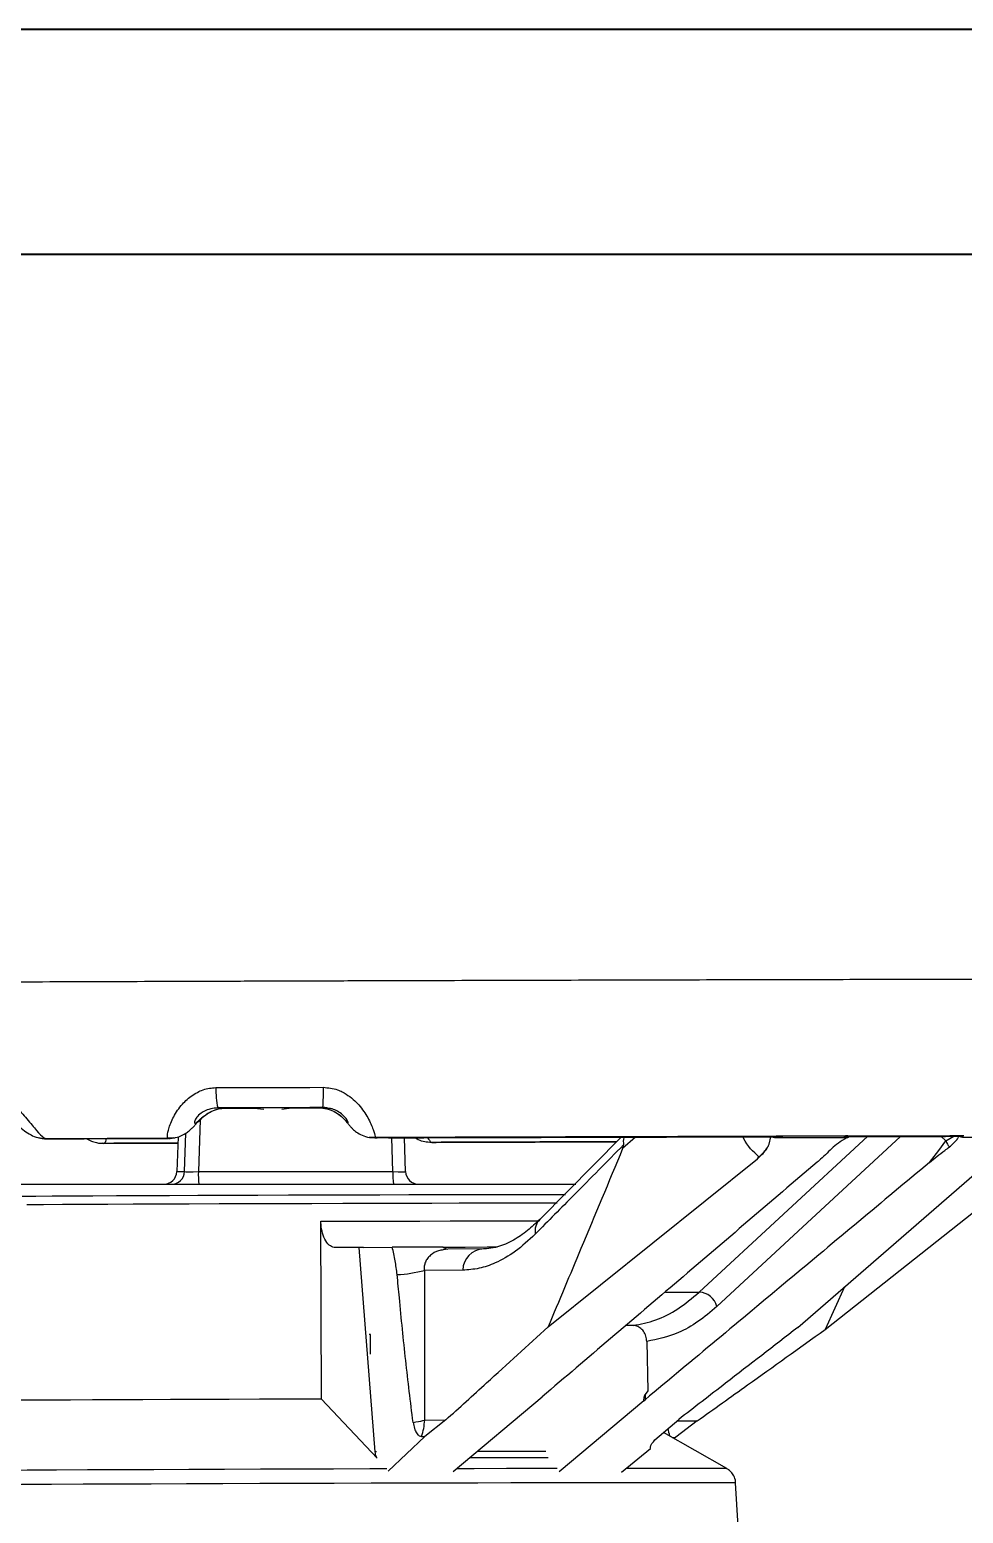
# Model space of a CAD drawing. Header units: millimetres. Extents: x 2271 to 4415, y 823 to 2339.
# Drawn here: x 3677 to 3782.9, y 2170.8 to 2339.1 of the extents above; entities that cross this region are included whole.
import ezdxf

# ---------------------------------------------------------------- set-up
doc = ezdxf.new("R2010")
doc.units = ezdxf.units.MM
doc.layers.add('AM_BOR', color=7, linetype='Continuous', lineweight=50)
doc.layers.add('粗实线', color=7, linetype='Continuous', lineweight=40)

# ---------------------------------------------------------------- blocks, each defined once
blk = doc.blocks.new('rA3')
at = {"layer": '粗实线'}
for p, q in [((753.384, 421.26), (333.384, 421.26)), ((748.384, 416.26), (358.384, 416.26))]:
    blk.add_line(p, q, dxfattribs=at)

msp = doc.modelspace()

# ---------------------------------------------------------------- linework, layer by layer
at = {"color": 7, "linetype": 'Continuous', "lineweight": 25}
for p, q in [((3698.325, 2216.811), (3699.204, 2216.795)), ((3702.434, 2216.802), (3703.525, 2216.676)), ((3705.579, 2216.683), (3706.669, 2216.816)), ((3709.816, 2216.829), (3710.242, 2216.849)), ((3696.303, 2215.473), (3696.106, 2209.591)), ((3678.833, 2213.319), (3678.219, 2213.37)), ((3692.649, 2213.369), (3678.833, 2213.319)), ((3678.875, 2213.308), (3679.003, 2213.298)), ((3692.711, 2213.344), (3679.003, 2213.298)), ((3693.28, 2213.422), (3692.649, 2213.369)), ((3692.711, 2213.344), (3692.661, 2213.357)), ((3692.711, 2213.344), (3692.925, 2213.352)), ((3693.803, 2213.537), (3693.659, 2209.589)), ((3693.804, 2213.538), (3693.661, 2209.591)), ((3694.548, 2209.591), (3694.694, 2213.952)), ((3716.155, 2213.448), (3715.545, 2213.493)), ((3716.151, 2213.436), (3716.13, 2213.419)), ((3718.188, 2209.591), (3718.049, 2213.424)), ((3719.627, 2209.589), (3719.487, 2213.429)), ((3744.09, 2213.499), (3734.842, 2204.158)), ((3745.718, 2213.503), (3744.253, 2212.191)), ((3752.946, 2195.912), (3772.061, 2213.606)), ((3760.888, 2212.705), (3761.087, 2213.542)), ((3761.143, 2213.544), (3761.107, 2213.543)), ((3761.107, 2213.543), (3761.141, 2213.532)), ((3761.14, 2213.534), (3761.142, 2213.545)), ((3761.14, 2213.533), (3761.469, 2213.448)), ((3761.469, 2213.448), (3761.445, 2213.568)), ((3769.55, 2213.638), (3762.328, 2213.622)), ((3762.328, 2213.621), (3762.381, 2213.479)), ((3762.381, 2213.479), (3769.322, 2213.501)), ((3769.322, 2213.501), (3769.55, 2213.638)), ((3770.014, 2213.589), (3769.821, 2213.47)), ((3780.929, 2213.07), (3780.362, 2213.625)), ((3780.929, 2213.07), (3781.851, 2213.62)), ((3782.834, 2213.502), (3782.846, 2213.619)), ((3782.834, 2213.502), (3790.414, 2213.518)), ((3685.067, 2212.824), (3685.24, 2212.809)), ((3685.184, 2212.796), (3685.381, 2212.792)), ((3685.376, 2212.791), (3685.184, 2212.796)), ((3685.345, 2212.818), (3685.353, 2212.818)), ((3685.376, 2212.791), (3693.776, 2212.815)), ((3722.037, 2212.977), (3722.647, 2212.931)), ((3722.59, 2212.905), (3722.364, 2212.911)), ((3722.364, 2212.911), (3722.586, 2212.905)), ((3760.882, 2212.693), (3760.886, 2212.704)), ((3735.795, 2191.961), (3759.546, 2211.054)), ((3759.546, 2211.054), (3759.722, 2211.279)), ((3759.546, 2211.054), (3759.746, 2211.214)), ((3764.124, 2191.915), (3786.129, 2210.993)), ((3767.217, 2191.671), (3791.124, 2210.6)), ((3673.643, 2208.144), (3738.928, 2208.144)), ((3693.661, 2209.591), (3694.548, 2209.591)), ((3696.106, 2209.591), (3718.188, 2209.591)), ((3710.079, 2183.788), (3710.016, 2203.952)), ((3714.329, 2200.98), (3711.671, 2200.963)), ((3714.851, 2200.981), (3714.329, 2200.98)), ((3714.329, 2200.98), (3716.132, 2177.809)), ((3714.851, 2200.981), (3718.112, 2201.005)), ((3724.432, 2200.8), (3723.895, 2200.708)), ((3728.439, 2200.829), (3724.419, 2200.8)), ((3726.126, 2198.406), (3721.756, 2198.375)), ((3769.411, 2196.499), (3767.217, 2191.671)), ((3745.438, 2192.127), (3744.612, 2192.126)), ((3715.623, 2191.105), (3715.486, 2191.104)), ((3715.63, 2188.87), (3715.623, 2191.105)), ((3746.98, 2190.33), (3747.12, 2184.719)), ((3747.12, 2184.719), (3746.798, 2184.285)), ((3716.393, 2177.084), (3710.079, 2183.788)), ((3725.02, 2175.578), (3735.108, 2184.037)), ((3735.108, 2184.037), (3735.122, 2184.037)), ((3746.656, 2183.602), (3737.052, 2175.533)), ((3746.656, 2183.602), (3746.802, 2183.714)), ((3721.788, 2181.399), (3724.175, 2181.416)), ((3724.175, 2181.416), (3721.822, 2179.54)), ((3747.911, 2179.155), (3750.617, 2181.472)), ((3752.707, 2181.306), (3750.279, 2179.446)), ((3750.422, 2181.305), (3752.707, 2181.306)), ((3721.822, 2179.54), (3717.633, 2175.602)), ((3721.444, 2179.533), (3721.822, 2179.54)), ((3756.074, 2175.894), (3748.902, 2180.004)), ((3744.126, 2175.502), (3747.426, 2178.159)), ((3749.881, 2179.443), (3750.279, 2179.446)), ((3750.279, 2179.446), (3750.095, 2179.32)), ((3716.339, 2177.809), (3716.132, 2177.809)), ((3757.349, 2169.362), (3757.076, 2174.269))]:
    msp.add_line(p, q, dxfattribs=at)
at = {"color": 7, "linetype": 'Continuous', "lineweight": 25, "flags": 128}
for points in [[(3698.108, 2219.11), (3699.629, 2219.115), (3701.152, 2219.12), (3702.675, 2219.125), (3704.198, 2219.129), (3705.722, 2219.134), (3707.246, 2219.139), (3708.77, 2219.144), (3710.294, 2219.149)], [(3710.242, 2216.849), (3708.752, 2216.845), (3707.261, 2216.84), (3705.771, 2216.835), (3704.281, 2216.831), (3702.791, 2216.826), (3701.302, 2216.821), (3699.813, 2216.816), (3698.325, 2216.811)], [(3706.669, 2216.816), (3706.14, 2216.814), (3705.61, 2216.812), (3705.081, 2216.811), (3704.551, 2216.809), (3704.022, 2216.807), (3703.493, 2216.806), (3702.963, 2216.804), (3702.434, 2216.802)], [(3775.773, 2213.577), (3765.2, 2203.783), (3754.945, 2194.287)], [(3779.078, 2210.634), (3780.115, 2211.998), (3780.929, 2213.07)], [(3676.098, 2206.806), (3677.661, 2206.816), (3679.537, 2206.828), (3681.707, 2206.84), (3684.147, 2206.852), (3686.831, 2206.865), (3689.731, 2206.878), (3692.817, 2206.89), (3696.055, 2206.903), (3699.412, 2206.916), (3702.851, 2206.928), (3706.336, 2206.939), (3709.831, 2206.95), (3713.298, 2206.96), (3716.7, 2206.969), (3720.002, 2206.977), (3723.168, 2206.985), (3726.165, 2206.991), (3728.961, 2206.995), (3731.527, 2206.999), (3733.835, 2207.001), (3735.86, 2207.002), (3737.582, 2207.002), (3737.776, 2207.002)], [(3736.819, 2206.006), (3735.903, 2206.006), (3733.736, 2206.004), (3731.296, 2206.001), (3728.609, 2205.997), (3725.703, 2205.992), (3722.607, 2205.985), (3719.354, 2205.978), (3715.975, 2205.969), (3712.507, 2205.96), (3708.984, 2205.949), (3705.443, 2205.938), (3701.921, 2205.926), (3698.452, 2205.914), (3695.074, 2205.901), (3691.82, 2205.888), (3688.724, 2205.876), (3685.818, 2205.863), (3683.132, 2205.85), (3680.692, 2205.837), (3678.525, 2205.825), (3676.652, 2205.814)], [(3710.016, 2203.952), (3713.854, 2203.963), (3717.611, 2203.973), (3721.24, 2203.982), (3724.697, 2203.99), (3727.939, 2203.996), (3730.927, 2204.001), (3733.624, 2204.004), (3734.693, 2204.005)], [(3723.882, 2201.027), (3726.401, 2201.034), (3728.875, 2201.04), (3730.003, 2201.042)], [(3721.756, 2198.375), (3721.774, 2188.868), (3721.788, 2181.399)], [(3749.114, 2195.904), (3749.726, 2195.906), (3750.809, 2195.908), (3751.883, 2195.91), (3752.946, 2195.912)], [(3710.079, 2183.788), (3706.565, 2183.777), (3703.059, 2183.766), (3699.595, 2183.753), (3696.209, 2183.741), (3692.935, 2183.728), (3689.807, 2183.715), (3686.854, 2183.703), (3684.109, 2183.69), (3681.598, 2183.677), (3679.347, 2183.665), (3677.378, 2183.653), (3675.712, 2183.642)], [(3746.798, 2184.285), (3746.8, 2183.966), (3746.802, 2183.714)], [(3735.544, 2177.853), (3733.6, 2177.85), (3730.375, 2177.844), (3727.772, 2177.838)], [(3735.784, 2177.128), (3733.847, 2177.125), (3730.623, 2177.118), (3727.242, 2177.111), (3726.916, 2177.11)], [(3707.309, 2175.831), (3703.173, 2175.818), (3699.067, 2175.804), (3695.021, 2175.79), (3691.063, 2175.775), (3687.222, 2175.76), (3683.526, 2175.745), (3680.001, 2175.73), (3676.673, 2175.715), (3673.566, 2175.7), (3670.702, 2175.685), (3668.101, 2175.671), (3665.784, 2175.657), (3663.765, 2175.644), (3662.06, 2175.631), (3660.681, 2175.62), (3659.638, 2175.609), (3658.938, 2175.599), (3658.587, 2175.59), (3658.544, 2175.587)], [(3717.479, 2175.861), (3715.55, 2175.856), (3711.444, 2175.844), (3707.309, 2175.831)], [(3736.823, 2175.906), (3734.616, 2175.902), (3731.091, 2175.895), (3727.395, 2175.886), (3725.422, 2175.882)], [(3707.314, 2174.206), (3703.094, 2174.192), (3698.904, 2174.178), (3694.775, 2174.163), (3690.736, 2174.148), (3686.816, 2174.133), (3683.045, 2174.118), (3679.448, 2174.102), (3676.052, 2174.087), (3672.881, 2174.071), (3669.958, 2174.057), (3667.305, 2174.042), (3664.939, 2174.028), (3662.879, 2174.015), (3661.14, 2174.002), (3659.732, 2173.99), (3658.668, 2173.979), (3657.954, 2173.969), (3657.596, 2173.96), (3657.551, 2173.956)], [(3757.076, 2174.269), (3757.032, 2174.273), (3756.673, 2174.28), (3755.96, 2174.285), (3754.895, 2174.29), (3753.488, 2174.293), (3751.748, 2174.294), (3749.688, 2174.295), (3747.323, 2174.294), (3744.669, 2174.292), (3741.746, 2174.288), (3738.576, 2174.284), (3735.18, 2174.278), (3731.583, 2174.27), (3727.811, 2174.262), (3723.892, 2174.253), (3719.853, 2174.242), (3715.724, 2174.231), (3711.534, 2174.219), (3707.314, 2174.206)]]:
    msp.add_lwpolyline(points, dxfattribs=at)
at = {"color": 7, "linetype": 'Continuous', "lineweight": 25}
for centre, radius, start, end in [((3706.027, 2218.698), 7.93, 177.02167, 193.76212), ((3682.612, 2218.618), 27.687, 356.33674, 1.09761), ((3782.895, 2213.756), 2.081, 199.23424, 221.42629), ((3761.441, 2211.871), 1.818, 199.01616, 201.19514), ((3692.162, 2209.643), 1.499, 270.02192, 358.02403), ((3693.05, 2209.643), 1.499, 270.02192, 358.02403), ((3705.078, 2209.238), 8.979, 177.74692, 187.00238), ((3727.16, 2209.238), 8.979, 177.74692, 187.00238), ((3721.124, 2209.643), 1.499, 181.97597, 269.97808), ((3736.255, 2202.819), 1.947, 136.56248, 189.56624), ((3724.459, 2201.643), 0.843, 226.86589, 268.18489), ((3728.57, 2198.388), 2.444, 92.80933, 179.5764), ((3717.757, 2214.007), 16.136, 273.24429, 284.35077), ((3752.873, 2193.781), 2.132, 13.71892, 88.03109), ((3714.534, 2181.771), 7.264, 342.05576, 357.06186), ((3757.188, 2181.697), 7.896, 189.04813, 195.2397), ((3892.105, 1767.125), 416.745, 101.22027, 111.15509), ((3748.692, 1328.327), 847.598, 89.500971, 90.271101)]:
    msp.add_arc(centre, radius, start, end, dxfattribs=at)
for centre, major_axis, ratio, start_param, end_param in [((3696.049, 2209.644), (1.503, 0.05), 0.0360849, 3.1792312, 4.7488095), ((3718.124, 2209.644), (1.503, -0.055), 0.033278, 4.7560801, 6.3256584)]:
    msp.add_ellipse(centre, major_axis=major_axis, ratio=ratio, start_param=start_param, end_param=end_param, dxfattribs=at)
for points, knots in [([(3837.493, 2231.444), (3836.861, 2231.445), (3835.3, 2231.446), (3832.482, 2231.447), (3829.091, 2231.448), (3825.422, 2231.447), (3821.495, 2231.445), (3817.316, 2231.441), (3812.895, 2231.437), (3808.241, 2231.431), (3803.365, 2231.425), (3798.277, 2231.417), (3792.989, 2231.408), (3787.511, 2231.398), (3781.857, 2231.387), (3776.039, 2231.375), (3770.069, 2231.362), (3763.961, 2231.348), (3757.729, 2231.333), (3751.385, 2231.317), (3744.945, 2231.301), (3738.422, 2231.283), (3731.831, 2231.265), (3725.186, 2231.246), (3718.503, 2231.226), (3711.795, 2231.206), (3705.078, 2231.185), (3698.366, 2231.163), (3691.675, 2231.141), (3685.019, 2231.118), (3678.413, 2231.095), (3671.872, 2231.072), (3665.409, 2231.048), (3659.04, 2231.024), (3652.778, 2230.999), (3646.638, 2230.975), (3640.632, 2230.95), (3634.775, 2230.926), (3629.078, 2230.901), (3623.555, 2230.877), (3618.218, 2230.852), (3613.079, 2230.828), (3608.149, 2230.804), (3603.438, 2230.78), (3598.958, 2230.756), (3594.717, 2230.733), (3590.727, 2230.71), (3586.994, 2230.688), (3583.528, 2230.666), (3580.335, 2230.645), (3577.423, 2230.625), (3574.798, 2230.605), (3572.465, 2230.586), (3570.428, 2230.567), (3568.69, 2230.549), (3567.252, 2230.532), (3566.115, 2230.516), (3565.242, 2230.498), (3564.81, 2230.487), (3564.387, 2230.465), (3564.05, 2230.438), (3563.631, 2230.387), (3563.112, 2230.299), (3562.399, 2230.127), (3561.514, 2229.824), (3560.508, 2229.34), (3559.459, 2228.65), (3558.437, 2227.738), (3557.512, 2226.597), (3556.761, 2225.261), (3556.241, 2223.78), (3555.98, 2222.169), (3556.022, 2220.522), (3556.363, 2218.939), (3556.937, 2217.535), (3557.685, 2216.32), (3558.556, 2215.3), (3559.501, 2214.474), (3560.472, 2213.834), (3561.413, 2213.371), (3562.26, 2213.065), (3562.965, 2212.882), (3563.493, 2212.784), (3563.79, 2212.743), (3563.887, 2212.733), (3563.905, 2212.731)], [0, 0, 0, 0, 0.0110684, 0.0273711, 0.0436679, 0.0599607, 0.0762506, 0.0925385, 0.1088249, 0.12511, 0.1413943, 0.1576779, 0.1739609, 0.1902435, 0.2065257, 0.2228075, 0.2390892, 0.2553706, 0.2716519, 0.287933, 0.304214, 0.320495, 0.3367758, 0.3530566, 0.3693373, 0.3856181, 0.4018988, 0.4181795, 0.4344602, 0.4507409, 0.4670217, 0.4833025, 0.4995834, 0.5158643, 0.5321454, 0.5484266, 0.5647079, 0.5809894, 0.5972711, 0.613553, 0.6298353, 0.6461179, 0.662401, 0.6786847, 0.694969, 0.7112543, 0.7275406, 0.7438285, 0.7601184, 0.7764109, 0.7927073, 0.8090091, 0.8253193, 0.8416426, 0.8579882, 0.874375, 0.8908477, 0.9075372, 0.9250134, 0.9304388, 0.9336287, 0.9354293, 0.9371416, 0.9389823, 0.9413668, 0.9441481, 0.9471667, 0.9505105, 0.9540906, 0.9578127, 0.9616135, 0.9654544, 0.9696284, 0.9735231, 0.9771757, 0.9806185, 0.9838633, 0.9869091, 0.9897422, 0.9923293, 0.9945963, 0.9964557, 0.998026, 0.9996193, 1, 1, 1, 1]), ([(3671.12, 2219.017), (3671.656, 2218.962), (3672.388, 2218.887), (3673.718, 2218.307), (3674.593, 2217.679), (3675.716, 2216.648), (3676.743, 2215.482), (3677.787, 2214.165), (3678.448, 2213.486), (3678.741, 2213.359), (3678.833, 2213.319)], [0, 0, 0, 0, 0.1248875, 0.1708193, 0.3322837, 0.3676705, 0.5383622, 0.7277038, 0.9154005, 1, 1, 1, 1]), ([(3692.649, 2213.369), (3692.629, 2213.408), (3692.565, 2213.538), (3692.642, 2214.215), (3693.106, 2215.539), (3694.004, 2216.994), (3695.056, 2218.019), (3696.147, 2218.699), (3697.115, 2219.056), (3697.856, 2219.096), (3698.108, 2219.11)], [0, 0, 0, 0, 0.0824049, 0.2704144, 0.4600715, 0.6310477, 0.7634363, 0.8286829, 0.9417441, 1, 1, 1, 1]), ([(3710.294, 2219.149), (3710.839, 2219.094), (3711.586, 2219.018), (3712.884, 2218.437), (3713.695, 2217.809), (3714.658, 2216.777), (3715.439, 2215.61), (3715.999, 2214.29), (3716.165, 2213.62), (3716.157, 2213.487), (3716.155, 2213.448)], [0, 0, 0, 0, 0.1256744, 0.1718955, 0.3343775, 0.3699869, 0.5417546, 0.7322897, 0.9211696, 1, 1, 1, 1]), ([(3671.976, 2216.713), (3672.216, 2216.699), (3672.697, 2216.67), (3673.462, 2216.397), (3674.232, 2215.971), (3674.968, 2215.407), (3675.643, 2214.809), (3676.298, 2214.247), (3677.056, 2213.763), (3677.736, 2213.456), (3678.166, 2213.398), (3678.305, 2213.38)], [0, 0, 0, 0, 0.0919755, 0.1847131, 0.2784811, 0.4017715, 0.5535406, 0.7090815, 0.8388009, 0.9480409, 1, 1, 1, 1]), ([(3698.325, 2216.811), (3698.049, 2216.793), (3697.692, 2216.768), (3697.126, 2216.605), (3696.736, 2216.428), (3696.258, 2216.108), (3695.873, 2215.709), (3695.674, 2215.321), (3695.651, 2215.088), (3695.76, 2215.048), (3695.984, 2215.212), (3696.332, 2215.545), (3696.832, 2215.977), (3697.518, 2216.412), (3698.338, 2216.734), (3698.925, 2216.775), (3699.204, 2216.795)], [0, 0, 0, 0, 0.0591802, 0.0764017, 0.1316885, 0.159313, 0.2338179, 0.3263018, 0.4272068, 0.5354045, 0.6422156, 0.7354423, 0.8101932, 0.8743378, 0.9403148, 1, 1, 1, 1]), ([(3697.269, 2216.235), (3697.288, 2216.249), (3697.485, 2216.388), (3698.019, 2216.608), (3698.669, 2216.792), (3699.073, 2216.773), (3699.205, 2216.767)], [0, 0, 0, 0, 0.0403713, 0.4159525, 0.8081357, 1, 1, 1, 1]), ([(3699.204, 2216.795), (3699.207, 2216.795), (3699.819, 2216.796), (3700.822, 2216.798), (3702.023, 2216.801), (3702.434, 2216.802)], [0, 0, 0, 0, 0.00302903, 0.65829657, 1, 1, 1, 1]), ([(3706.669, 2216.816), (3707.075, 2216.817), (3708.26, 2216.822), (3709.226, 2216.826), (3709.813, 2216.829), (3709.816, 2216.829)], [0, 0, 0, 0, 0.3417034, 0.996971, 1, 1, 1, 1]), ([(3709.813, 2216.821), (3710.109, 2216.804), (3710.685, 2216.772), (3711.468, 2216.463), (3712.138, 2216.041), (3712.643, 2215.569), (3712.938, 2215.218), (3713.161, 2214.939), (3713.34, 2214.721), (3713.631, 2214.408), (3714.075, 2214.032), (3714.718, 2213.683), (3715.289, 2213.471), (3715.642, 2213.463), (3715.704, 2213.462)], [0, 0, 0, 0, 0.096179, 0.1865215, 0.2770214, 0.3939236, 0.5306153, 0.620244, 0.6871192, 0.7365066, 0.8056633, 0.88438, 0.979799, 1, 1, 1, 1]), ([(3709.816, 2216.829), (3710.094, 2216.811), (3710.676, 2216.774), (3711.215, 2216.563), (3711.702, 2216.322), (3712.156, 2216.025), (3712.618, 2215.597), (3712.914, 2215.266), (3713.074, 2215.104), (3713.116, 2215.144), (3713.028, 2215.377), (3712.772, 2215.762), (3712.289, 2216.224), (3711.73, 2216.534), (3711.274, 2216.712), (3711.032, 2216.745), (3710.902, 2216.763)], [0, 0, 0, 0, 0.0627114, 0.1311636, 0.1320482, 0.1994452, 0.2779862, 0.3759398, 0.4881667, 0.6018504, 0.7078716, 0.8050447, 0.8833272, 0.94487, 0.9704006, 1, 1, 1, 1]), ([(3710.902, 2216.763), (3710.751, 2216.798), (3710.535, 2216.848), (3710.31, 2216.849), (3710.242, 2216.849)], [0, 0, 0, 0, 0.6983222, 1, 1, 1, 1]), ([(3693.12, 2213.392), (3693.258, 2213.405), (3693.637, 2213.439), (3694.2, 2213.655), (3694.754, 2213.966), (3695.167, 2214.297), (3695.471, 2214.591), (3695.787, 2214.934), (3696.133, 2215.316), (3696.607, 2215.797), (3697.065, 2216.1), (3697.269, 2216.235)], [0, 0, 0, 0, 0.0606613, 0.1677702, 0.265761, 0.3519955, 0.4356854, 0.5432228, 0.7251305, 0.8771899, 1, 1, 1, 1]), ([(3678.219, 2213.37), (3678.42, 2213.341), (3678.64, 2213.308), (3678.855, 2213.308), (3678.875, 2213.308)], [0, 0, 0, 0, 0.9110663, 1, 1, 1, 1]), ([(3678.305, 2213.38), (3678.464, 2213.34), (3678.699, 2213.281), (3678.948, 2213.311), (3679.03, 2213.321)], [0, 0, 0, 0, 0.673998, 1, 1, 1, 1]), ([(3678.875, 2213.308), (3683.443, 2213.325), (3688.023, 2213.341), (3692.649, 2213.357), (3692.661, 2213.357)], [0, 0, 0, 0, 0.99729135, 1, 1, 1, 1]), ([(3683.382, 2213.335), (3683.571, 2213.228), (3683.921, 2213.03), (3684.356, 2212.935), (3684.556, 2212.892)], [0, 0, 0, 0, 0.5403398, 1, 1, 1, 1]), ([(3685.624, 2213.32), (3685.593, 2213.109), (3685.553, 2212.835), (3685.413, 2212.8), (3685.381, 2212.792)], [0, 0, 0, 0, 0.7733206, 1, 1, 1, 1]), ([(3692.661, 2213.357), (3692.853, 2213.367), (3693.067, 2213.378), (3693.259, 2213.418), (3693.28, 2213.422)], [0, 0, 0, 0, 0.894934, 1, 1, 1, 1]), ([(3715.545, 2213.493), (3715.734, 2213.465), (3715.932, 2213.436), (3716.14, 2213.436), (3716.151, 2213.436)], [0, 0, 0, 0, 0.9502399, 1, 1, 1, 1]), ([(3761.107, 2213.543), (3758.143, 2213.536), (3752.336, 2213.521), (3743.439, 2213.497), (3734.488, 2213.473), (3725.374, 2213.447), (3719.211, 2213.428), (3716.13, 2213.419)], [0, 0, 0, 0, 0.2053502, 0.4023547, 0.5993593, 0.7996797, 1, 1, 1, 1]), ([(3716.151, 2213.436), (3716.233, 2213.436), (3720.263, 2213.449), (3728.251, 2213.474), (3739.744, 2213.508), (3750.874, 2213.54), (3757.914, 2213.558), (3761.445, 2213.568)], [0, 0, 0, 0, 0.0053247, 0.2598328, 0.5161069, 0.7573028, 1, 1, 1, 1]), ([(3761.572, 2213.58), (3758.128, 2213.571), (3751.241, 2213.553), (3740.481, 2213.522), (3729.457, 2213.489), (3721.277, 2213.464), (3716.834, 2213.45), (3716.155, 2213.448)], [0, 0, 0, 0, 0.236148, 0.472296, 0.7142868, 0.9562775, 1, 1, 1, 1]), ([(3717.668, 2213.423), (3721.257, 2213.434), (3727.805, 2213.454), (3737.211, 2213.48), (3745.595, 2213.503), (3753.579, 2213.524), (3758.582, 2213.536), (3761.087, 2213.542)], [0, 0, 0, 0, 0.2415239, 0.4407603, 0.6407778, 0.8201044, 1, 1, 1, 1]), ([(3720.672, 2213.462), (3720.794, 2213.387), (3721.131, 2213.182), (3721.649, 2212.99), (3722.038, 2212.964), (3722.16, 2212.956)], [0, 0, 0, 0, 0.28219383, 0.77503555, 1, 1, 1, 1]), ([(3722.115, 2213.437), (3722.262, 2213.224), (3722.461, 2212.936), (3722.56, 2212.911), (3722.586, 2212.905)], [0, 0, 0, 0, 0.7375744, 1, 1, 1, 1]), ([(3744.424, 2213.533), (3744.412, 2213.503), (3744.303, 2213.229), (3744.328, 2212.901), (3744.349, 2212.61)], [0, 0, 0, 0, 0.1099377, 1, 1, 1, 1]), ([(3759.722, 2211.279), (3759.077, 2211.837), (3758.394, 2212.427), (3757.92, 2213.511), (3757.895, 2213.57)], [0, 0, 0, 0, 0.9458942, 1, 1, 1, 1]), ([(3761.445, 2213.568), (3761.384, 2213.562), (3761.273, 2213.552), (3761.183, 2213.547), (3761.142, 2213.544)], [0, 0, 0, 0, 0.5425734, 1, 1, 1, 1]), ([(3761.469, 2213.448), (3761.778, 2213.449), (3764.598, 2213.457), (3767.361, 2213.464), (3769.821, 2213.47)], [0, 0, 0, 0, 0.1096151, 1, 1, 1, 1]), ([(3762.328, 2213.622), (3762.242, 2213.62), (3762.071, 2213.618), (3761.805, 2213.601), (3761.646, 2213.587), (3761.575, 2213.58), (3761.572, 2213.58)], [0, 0, 0, 0, 0.3372236, 0.6766903, 0.9820291, 1, 1, 1, 1]), ([(3761.572, 2213.58), (3761.68, 2213.555), (3761.954, 2213.493), (3762.22, 2213.484), (3762.381, 2213.479)], [0, 0, 0, 0, 0.3954754, 1, 1, 1, 1]), ([(3769.939, 2213.563), (3769.59, 2213.371), (3768.884, 2212.981), (3768.403, 2212.573), (3768.159, 2212.367)], [0, 0, 0, 0, 0.4943982, 1, 1, 1, 1]), ([(3769.322, 2213.501), (3769.462, 2213.506), (3769.709, 2213.515), (3769.912, 2213.575), (3769.999, 2213.601)], [0, 0, 0, 0, 0.5695891, 1, 1, 1, 1]), ([(3769.999, 2213.601), (3769.984, 2213.606), (3769.948, 2213.619), (3769.808, 2213.634), (3769.653, 2213.638), (3769.565, 2213.638), (3769.55, 2213.638)], [0, 0, 0, 0, 0.26877191, 0.61978527, 0.93394694, 1, 1, 1, 1]), ([(3769.821, 2213.47), (3769.855, 2213.486), (3769.893, 2213.503), (3769.912, 2213.525), (3769.914, 2213.528)], [0, 0, 0, 0, 0.8717125, 1, 1, 1, 1]), ([(3769.939, 2213.563), (3772.06, 2213.568), (3776.308, 2213.578), (3780.387, 2213.587), (3782.429, 2213.591)], [0, 0, 0, 0, 0.499379, 1, 1, 1, 1]), ([(3782.447, 2213.592), (3780.408, 2213.587), (3776.326, 2213.579), (3772.075, 2213.569), (3769.946, 2213.564)], [0, 0, 0, 0, 0.4993771, 1, 1, 1, 1]), ([(3769.946, 2213.564), (3769.952, 2213.565), (3769.994, 2213.569), (3770.005, 2213.58), (3770.014, 2213.589)], [0, 0, 0, 0, 0.1361429, 1, 1, 1, 1]), ([(3782.982, 2213.631), (3780.866, 2213.626), (3776.63, 2213.617), (3772.212, 2213.606), (3769.999, 2213.601)], [0, 0, 0, 0, 0.4993344, 1, 1, 1, 1]), ([(3770.014, 2213.589), (3772.194, 2213.595), (3776.561, 2213.605), (3780.749, 2213.615), (3782.846, 2213.619)], [0, 0, 0, 0, 0.4993488, 1, 1, 1, 1]), ([(3781.334, 2212.379), (3781.664, 2212.672), (3782.129, 2213.084), (3782.362, 2213.477), (3782.429, 2213.591)], [0, 0, 0, 0, 0.7104184, 1, 1, 1, 1]), ([(3782.846, 2213.619), (3782.758, 2213.612), (3782.614, 2213.6), (3782.493, 2213.594), (3782.447, 2213.592)], [0, 0, 0, 0, 0.6152189, 1, 1, 1, 1]), ([(3782.447, 2213.592), (3782.573, 2213.559), (3782.7, 2213.527), (3782.834, 2213.502), (3782.834, 2213.502)], [0, 0, 0, 0, 0.9958126, 1, 1, 1, 1]), ([(3684.556, 2212.892), (3684.634, 2212.868), (3684.883, 2212.792), (3685.157, 2212.808), (3685.345, 2212.818)], [0, 0, 0, 0, 0.3137484, 1, 1, 1, 1]), ([(3693.776, 2212.816), (3692.475, 2212.812), (3689.663, 2212.804), (3686.877, 2212.796), (3685.381, 2212.792)], [0, 0, 0, 0, 0.4631032, 1, 1, 1, 1]), ([(3743.574, 2212.978), (3743.386, 2212.977), (3740.345, 2212.966), (3734.305, 2212.945), (3727.477, 2212.921), (3723.55, 2212.908), (3722.586, 2212.905)], [0, 0, 0, 0, 0.0275416, 0.4448303, 0.8637551, 1, 1, 1, 1]), ([(3722.59, 2212.905), (3723.918, 2212.909), (3728.707, 2212.925), (3735.747, 2212.95), (3741.348, 2212.97), (3743.575, 2212.978)], [0, 0, 0, 0, 0.1877882, 0.677014, 1, 1, 1, 1]), ([(3744.349, 2212.61), (3742.48, 2210.72), (3739.144, 2207.347), (3735.804, 2203.978), (3734.335, 2202.495)], [0, 0, 0, 0, 0.56, 1, 1, 1, 1]), ([(3744.253, 2212.191), (3742.676, 2208.411), (3739.86, 2201.662), (3737.037, 2194.925), (3735.795, 2191.961)], [0, 0, 0, 0, 0.55999806, 1, 1, 1, 1]), ([(3744.253, 2212.191), (3744.283, 2212.267), (3744.324, 2212.369), (3744.35, 2212.511), (3744.353, 2212.572), (3744.35, 2212.597), (3744.349, 2212.61)], [0, 0, 0, 0, 0.6196275, 0.8294119, 0.9175065, 1, 1, 1, 1]), ([(3759.722, 2211.279), (3760.048, 2211.581), (3760.569, 2212.066), (3760.796, 2212.522), (3760.881, 2212.693)], [0, 0, 0, 0, 0.6248692, 1, 1, 1, 1]), ([(3759.746, 2211.214), (3760.143, 2211.608), (3760.647, 2212.106), (3760.841, 2212.591), (3760.882, 2212.693)], [0, 0, 0, 0, 0.7895341, 1, 1, 1, 1]), ([(3768.159, 2212.367), (3767.693, 2211.907), (3767.118, 2211.339), (3766.458, 2210.771), (3766.333, 2210.664)], [0, 0, 0, 0, 0.8106117, 1, 1, 1, 1]), ([(3779.078, 2210.634), (3779.636, 2211.088), (3780.351, 2211.669), (3781.156, 2212.251), (3781.334, 2212.379)], [0, 0, 0, 0, 0.7792531, 1, 1, 1, 1]), ([(3766.333, 2210.664), (3761.096, 2206.19), (3750.694, 2197.305), (3740.288, 2188.439), (3735.122, 2184.037)], [0, 0, 0, 0, 0.50351983, 1, 1, 1, 1]), ([(3779.078, 2210.634), (3773.724, 2206.165), (3762.967, 2197.184), (3752.207, 2188.218), (3746.802, 2183.714)], [0, 0, 0, 0, 0.4976728, 1, 1, 1, 1]), ([(3711.671, 2200.963), (3711.473, 2201), (3711.076, 2201.074), (3710.551, 2201.671), (3710.178, 2202.534), (3710.03, 2203.358), (3710.019, 2203.827), (3710.016, 2203.952)], [0, 0, 0, 0, 0.2409734, 0.4822257, 0.713676, 0.9238009, 1, 1, 1, 1]), ([(3734.842, 2204.158), (3734.384, 2203.723), (3733.401, 2202.789), (3731.808, 2201.725), (3729.994, 2200.916), (3728.713, 2200.832), (3728.035, 2200.787)], [0, 0, 0, 0, 0.2045856, 0.4385601, 0.7029249, 1, 1, 1, 1]), ([(3734.335, 2202.495), (3733.586, 2201.804), (3732.093, 2200.425), (3729.947, 2199.227), (3727.953, 2198.535), (3726.736, 2198.449), (3726.126, 2198.406)], [0, 0, 0, 0, 0.2800318, 0.5584059, 0.7786039, 1, 1, 1, 1]), ([(3723.882, 2201.027), (3723.787, 2201.027), (3723.546, 2201.026), (3722.677, 2201.023), (3721.513, 2201.018), (3719.857, 2201.011), (3718.693, 2201.007), (3718.112, 2201.005)], [0, 0, 0, 0, 0.0455975, 0.1148628, 0.420114, 0.7104691, 1, 1, 1, 1]), ([(3718.67, 2197.897), (3718.597, 2198.428), (3718.449, 2199.503), (3718.225, 2200.5), (3718.112, 2201.005)], [0, 0, 0, 0, 0.4945129, 1, 1, 1, 1]), ([(3723.895, 2200.708), (3723.717, 2200.686), (3723.188, 2200.622), (3722.568, 2200.24), (3722.093, 2199.749), (3721.846, 2199.32), (3721.718, 2198.844), (3721.743, 2198.534), (3721.756, 2198.375)], [0, 0, 0, 0, 0.1495403, 0.4427127, 0.5826149, 0.7184223, 0.854937, 1, 1, 1, 1]), ([(3720.472, 2181.145), (3720.184, 2183.481), (3719.607, 2188.158), (3719.057, 2193.774), (3718.752, 2197.026), (3718.67, 2197.897)], [0, 0, 0, 0, 0.4220704, 0.8450691, 1, 1, 1, 1]), ([(3745.438, 2192.127), (3746.297, 2192.297), (3748.021, 2192.636), (3750.549, 2193.903), (3752.144, 2195.24), (3752.946, 2195.912)], [0, 0, 0, 0, 0.3306447, 0.6633516, 1, 1, 1, 1]), ([(3754.945, 2194.287), (3754.236, 2193.685), (3752.826, 2192.485), (3750.174, 2190.984), (3748.193, 2190.579), (3746.98, 2190.33)], [0, 0, 0, 0, 0.2812724, 0.560054, 1, 1, 1, 1]), ([(3724.175, 2181.416), (3725.724, 2182.815), (3729.602, 2186.317), (3733.472, 2189.843), (3735.795, 2191.961)], [0, 0, 0, 0, 0.3994634, 1, 1, 1, 1]), ([(3746.98, 2190.33), (3746.959, 2190.535), (3746.915, 2190.951), (3746.637, 2191.497), (3746.235, 2191.903), (3745.81, 2192.102), (3745.537, 2192.121), (3745.438, 2192.127)], [0, 0, 0, 0, 0.2159219, 0.4379508, 0.6566375, 0.8757519, 1, 1, 1, 1]), ([(3764.124, 2191.915), (3761.396, 2189.8), (3756.894, 2186.31), (3752.392, 2182.84), (3750.617, 2181.472)], [0, 0, 0, 0, 0.6058604, 1, 1, 1, 1]), ([(3752.707, 2181.306), (3754.614, 2182.664), (3759.451, 2186.108), (3764.287, 2189.573), (3767.217, 2191.671)], [0, 0, 0, 0, 0.3942257, 1, 1, 1, 1]), ([(3746.656, 2183.602), (3746.668, 2183.692), (3746.69, 2183.861), (3746.727, 2184.067), (3746.76, 2184.212), (3746.787, 2184.265), (3746.798, 2184.285)], [0, 0, 0, 0, 0.3721602, 0.6945693, 0.8797905, 1, 1, 1, 1]), ([(3720.472, 2181.145), (3720.58, 2181.161), (3721.105, 2181.237), (3721.525, 2181.325), (3721.788, 2181.399), (3721.788, 2181.399)], [0, 0, 0, 0, 0.205396, 0.9999773, 1, 1, 1, 1]), ([(3720.472, 2181.145), (3720.516, 2180.906), (3720.604, 2180.429), (3720.856, 2179.902), (3721.145, 2179.583), (3721.35, 2179.549), (3721.444, 2179.533)], [0, 0, 0, 0, 0.2579529, 0.5155625, 0.7761847, 1, 1, 1, 1]), ([(3747.426, 2178.159), (3747.417, 2178.218), (3747.373, 2178.499), (3747.674, 2178.866), (3747.911, 2179.155)], [0, 0, 0, 0, 0.2129343, 1, 1, 1, 1]), ([(3716.132, 2177.809), (3716.146, 2177.703), (3716.174, 2177.49), (3716.272, 2177.24), (3716.356, 2177.132), (3716.393, 2177.084)], [0, 0, 0, 0, 0.3546362, 0.7090629, 1, 1, 1, 1]), ([(3757.054, 2174.267), (3757.058, 2174.319), (3757.081, 2174.6), (3756.895, 2175.054), (3756.573, 2175.518), (3756.257, 2175.797), (3756.056, 2175.896), (3755.991, 2175.928)], [0, 0, 0, 0, 0.0744364, 0.4048548, 0.6699545, 0.8936457, 1, 1, 1, 1])]:
    msp.add_open_spline(points, degree=3, knots=knots, dxfattribs=at)

# ---------------------------------------------------------------- block references
at = {"layer": 'AM_BOR', "xscale": 5.104687500000001, "yscale": 5.104687500000001, "zscale": 5.104687500000001}
msp.add_blockref('rA3', (569.094, 188.726), dxfattribs=at)

doc.saveas('drawing.dxf')
